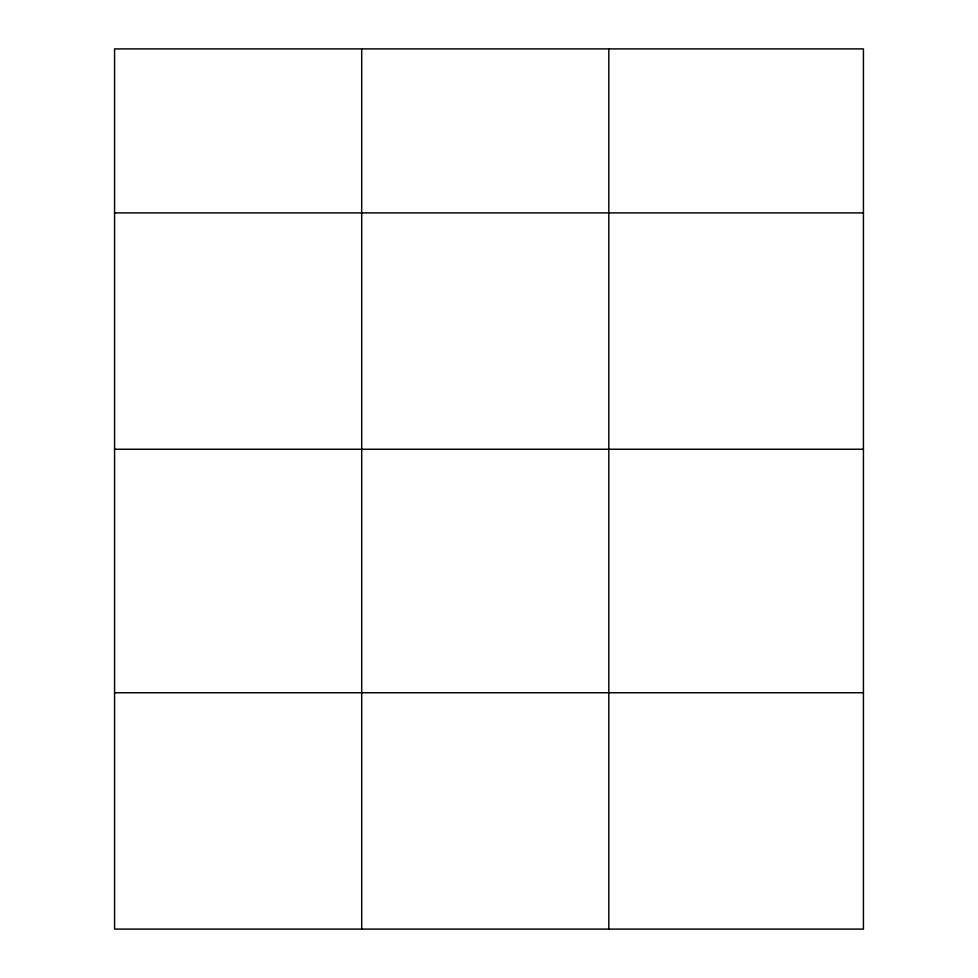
<?xml version="1.0" encoding="UTF-8"?>
<svg xmlns="http://www.w3.org/2000/svg" width="978" height="978" viewBox="0 0 978 978"><rect width="100%" height="100%" fill="white"/><g stroke="black" fill="none" stroke-linecap="round" stroke-linejoin="round"><path stroke-width="1.47" d="M863.427 449.244L863.427 48.9L114.573 48.9L114.573 929.1L863.427 929.1L863.427 449.244L114.573 449.244M114.573 212.898L863.427 212.898M114.573 692.754L863.427 692.754M608.817 48.9L608.817 929.1M361.701 48.9L361.701 929.1"/></g></svg>
